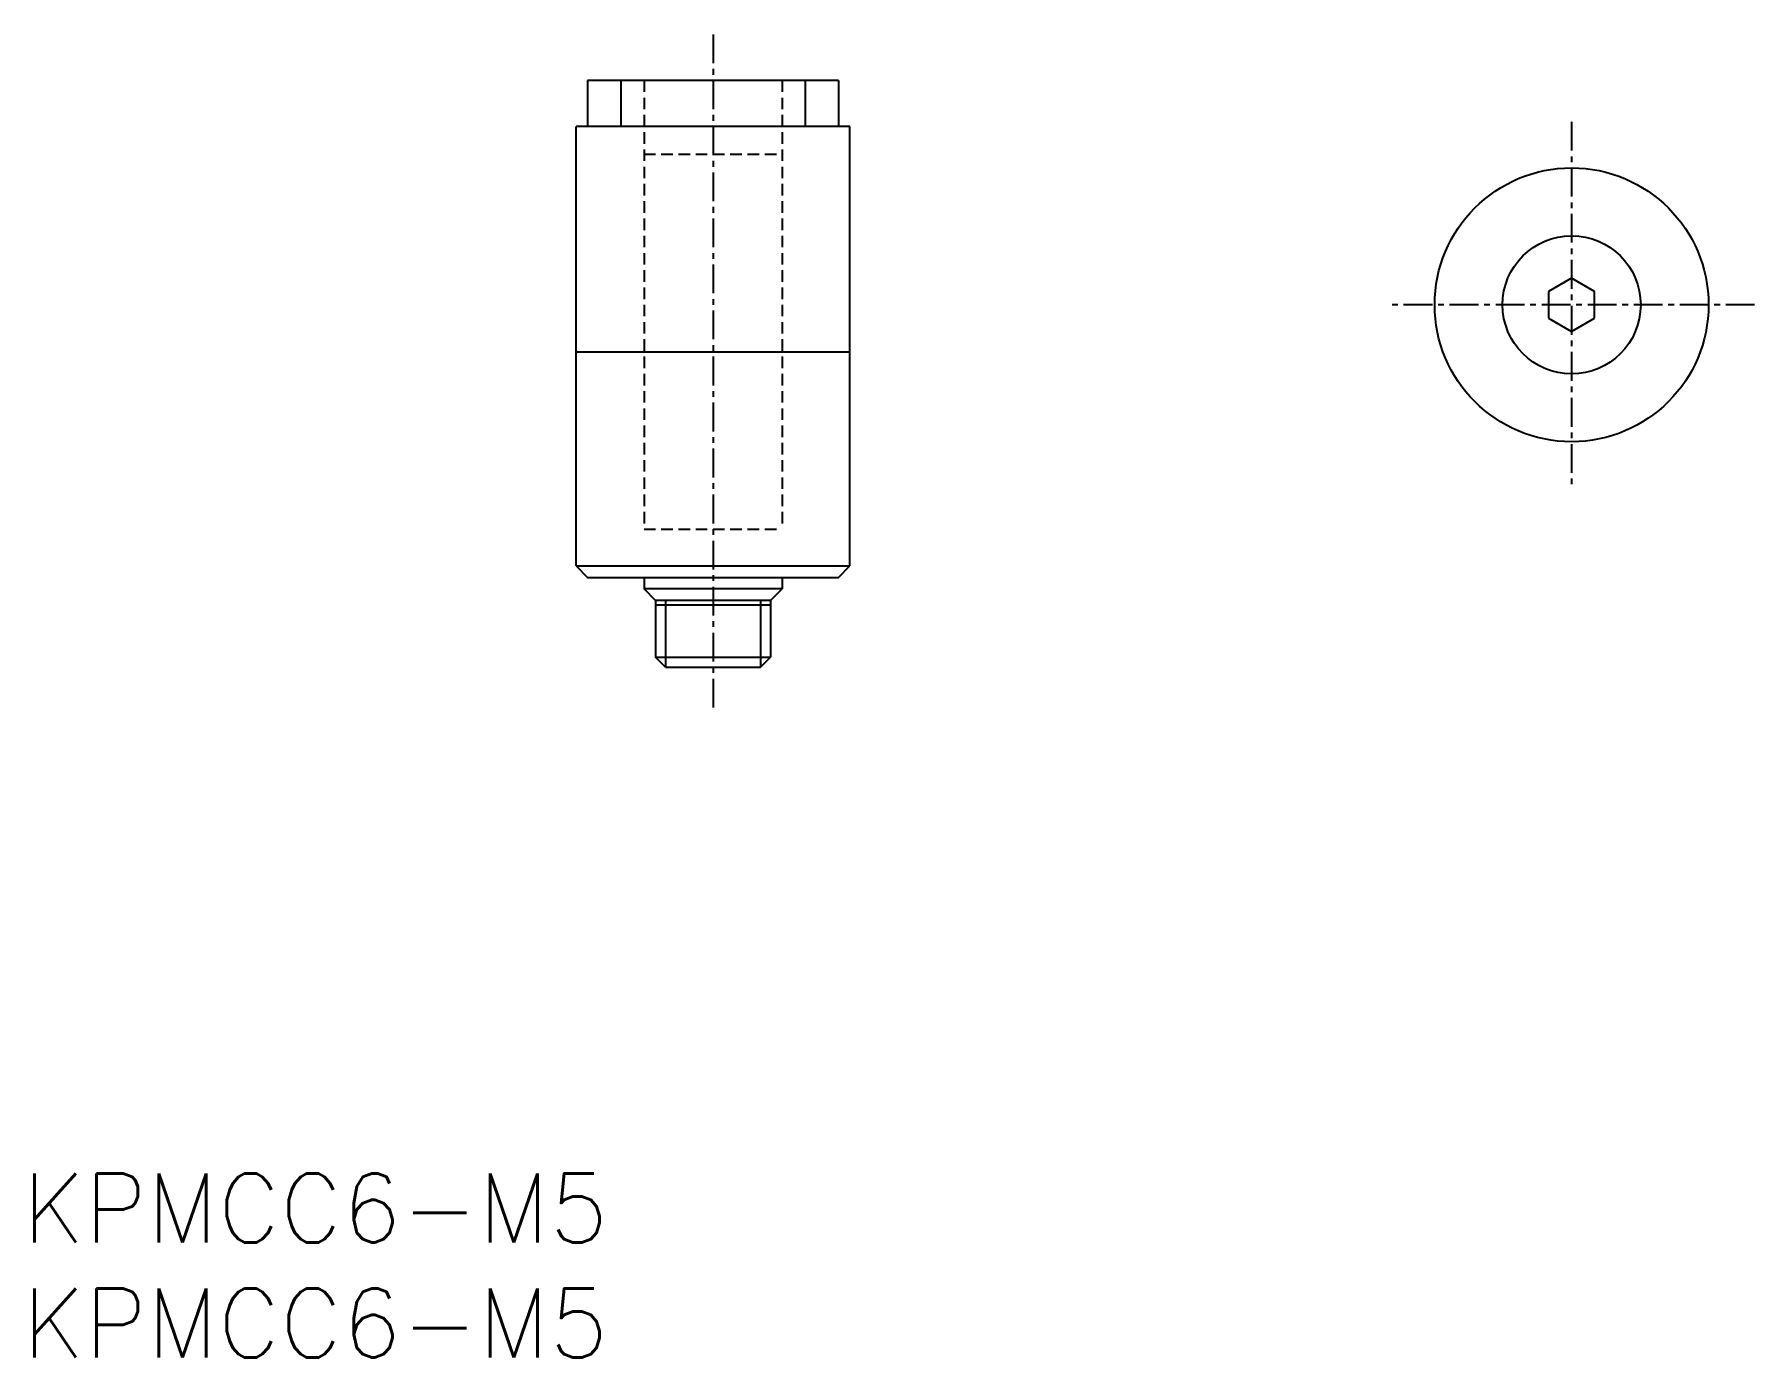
# Model space of a CAD drawing. Extents: x 0.5 to 75.3, y 0 to 57.5.
import ezdxf

# ---------------------------------------------------------------- set-up
doc = ezdxf.new("R2010")
doc.units = 0
doc.linetypes.add('CENTER', pattern=[2, 1.25, -0.25, 0.25, -0.25])
doc.linetypes.add('DASHED', pattern=[0.75, 0.5, -0.25])
doc.layers.get('0').update_dxf_attribs({"linetype": 'CONTINUOUS'})
doc.layers.add('CENTER', color=1, linetype='CENTER')
doc.styles.get("Standard").update_dxf_attribs({"font": 'txt.shx'})

# ---------------------------------------------------------------- blocks, each defined once
blk = doc.blocks.new('*U10')
at = {"color": 7, "linetype": 'CONTINUOUS'}
blk.add_text('KPMCC6-M5', height=3, dxfattribs=at).set_placement((0, 0))
blk = doc.blocks.new('*U11')
at = {"color": 7, "linetype": 'CONTINUOUS'}
blk.add_text('KPMCC6-M5', height=3, dxfattribs=at).set_placement((0, 5))

msp = doc.modelspace()

# ---------------------------------------------------------------- linework, layer by layer
at = {"color": 7, "linetype": 'CONTINUOUS'}
for p, q in [((35.45, 55.5), (24.55, 55.5)), ((24.55, 55.5), (24.55, 53.5)), ((26, 55.5), (26, 53.5)), ((34, 55.5), (34, 53.5)), ((35.45, 55.5), (35.45, 53.5)), ((35.95, 53.5), (24.05, 53.5)), ((24.05, 34.4), (24.05, 53.5)), ((35.95, 34.4), (35.95, 53.5)), ((67.303, 46.905), (66.303, 46.327)), ((68.303, 46.327), (67.303, 46.905)), ((66.303, 46.327), (66.303, 45.173)), ((68.303, 45.173), (68.303, 46.327)), ((66.303, 45.173), (67.303, 44.595)), ((67.303, 44.595), (68.303, 45.173)), ((24.05, 43.7), (35.95, 43.7)), ((24.05, 34.4), (24.55, 33.9)), ((24.05, 34.4), (35.95, 34.4)), ((35.45, 33.9), (35.95, 34.4)), ((24.55, 33.9), (35.45, 33.9)), ((27, 33.9), (27, 33.4)), ((33, 33.9), (33, 33.4)), ((33, 33.4), (27, 33.4)), ((27.5, 32.9), (27, 33.4)), ((32.5, 32.9), (27.5, 32.9)), ((27.5, 32.9), (27.5, 30.433)), ((27.933, 32.9), (27.933, 30)), ((32.067, 32.9), (32.067, 30)), ((32.5, 32.9), (33, 33.4)), ((32.5, 32.9), (32.5, 30.433)), ((32.5, 32.7), (27.5, 32.7)), ((27.933, 30), (27.5, 30.433)), ((27.5, 30.433), (32.5, 30.433)), ((27.933, 30), (32.067, 30)), ((32.067, 30), (32.5, 30.433))]:
    msp.add_line(p, q, dxfattribs=at)
at = {"color": 3, "linetype": 'DASHED'}
for p, q in [((27, 55.5), (27, 36)), ((33, 55.5), (33, 36)), ((27, 52.3), (33, 52.3)), ((27, 36), (33, 36))]:
    msp.add_line(p, q, dxfattribs=at)
at = {"color": 7, "linetype": 'CONTINUOUS'}
msp.add_circle((67.303, 45.75), 5.95, dxfattribs=at)
at = {"color": 3, "linetype": 'CONTINUOUS'}
msp.add_circle((67.303, 45.75), 3, dxfattribs=at)
at = {"layer": 'CENTER', "color": 1, "linetype": 'CENTER'}
for p, q in [((30, 57.5), (30, 28)), ((67.303, 53.7), (67.303, 37.8)), ((75.253, 45.75), (59.353, 45.75))]:
    msp.add_line(p, q, dxfattribs=at)

# ---------------------------------------------------------------- block references
at = {"color": 7, "linetype": 'CONTINUOUS'}
for name in ['*U11', '*U10']:
    msp.add_blockref(name, (0, 0), dxfattribs=at)

doc.saveas('drawing.dxf')
